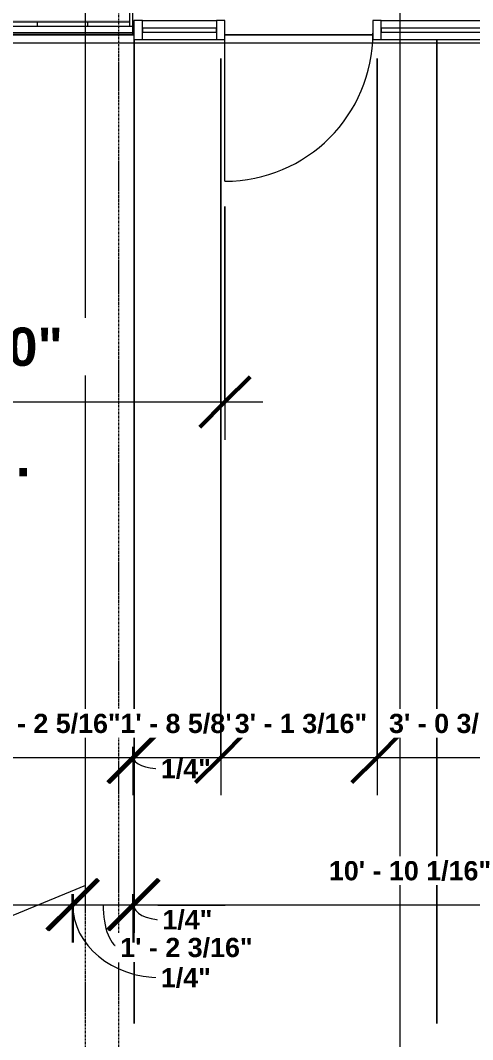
# Model space of a CAD drawing. Header units: inches. Extents: x 21592 to 24810, y -23179 to -20467.
# Drawn here: x 22783.9 to 22891.5, y -23037.8 to -22795.4 of the extents above; entities that cross this region are included whole.
import ezdxf

# ---------------------------------------------------------------- set-up
doc = ezdxf.new("R2010")
doc.units = ezdxf.units.IN
doc.header["$MEASUREMENT"] = 0
doc.linetypes.add('Grid Line 1_2_', pattern=[0.875, 0.5, -0.125, 0.125, -0.125])
for name, color, linetype, lineweight in [('A-ANNO-DIMS', 211, 'Continuous', 9), ('A-ANNO-DIMS-96', 211, 'Continuous', 9), ('A-DOOR', 31, 'Continuous', 20), ('A-GLAZ-CURT', 52, 'Continuous', 20), ('A-GLAZ-CWMG', 51, 'Continuous', 20), ('A-SITE-SWLK', 140, 'Continuous', 140), ('A-WALL', 113, 'Continuous', 20), ('A-WALL-PATT', 111, 'Continuous', 50), ('C-TOPO', 7, 'Continuous', 20), ('G-ANNO-SYMB', 111, 'Continuous', 9), ('L-SITE-WALL', 31, 'Continuous', 20), ('S-GRID', 1, 'Continuous', 9)]:
    doc.layers.add(name, color=color, linetype=linetype, lineweight=lineweight)
doc.styles.add('Arial_B', font='arialbd.ttf', dxfattribs={"height": 9.132806})
doc.styles.add('Arial_B_1', font='arialbd.ttf', dxfattribs={"height": 4.566403})
doc.dimstyles.new('OD_Dimension', dxfattribs={"dimscale": 12, "dimtxt": 9, "dimasz": 1, "dimexe": 0.75, "dimexo": 0.5, "dimgap": 0.5, "dimtad": 1, "dimdec": 4, "dimrnd": 0.0625, "dimzin": 3, "dimdsep": 46, "dimlunit": 4, "dimtxsty": 'Arial_B', "dimblk1": 'OBLIQUE', "dimblk2": 'OBLIQUE', "dimsah": 1, "dimcen": 0.09, "dimdle": 0.75, "dimazin": 0, "dimtfac": 1, "dimtdec": 4, "dimtix": 1, "dimtmove": 1, "dimatfit": 3, "dimfxl": 1, "dimtvp": 1, "dimtfill": 1, "dimfrac": 2, "dimtolj": 1, "dimtzin": 0, "dimlwd": 13, "dimlwe": 13, "dimarcsym": 2})
doc.dimstyles.new('OD_Dimension_1', dxfattribs={"dimscale": 12, "dimtxt": 9, "dimasz": 1, "dimexe": 0.75, "dimexo": 0.5, "dimgap": 0.5, "dimtad": 1, "dimdec": 4, "dimrnd": 0.0625, "dimzin": 3, "dimdsep": 46, "dimlunit": 4, "dimtxsty": 'Arial_B', "dimblk1": 'OBLIQUE', "dimblk2": 'OBLIQUE', "dimsah": 1, "dimcen": 0.09, "dimdle": 0.75, "dimazin": 0, "dimtfac": 1, "dimtdec": 4, "dimtix": 1, "dimtmove": 0, "dimatfit": 3, "dimfxl": 1, "dimtvp": 1, "dimtfill": 1, "dimfrac": 2, "dimtolj": 1, "dimtzin": 0, "dimlwd": 13, "dimlwe": 13, "dimarcsym": 2})
doc.dimstyles.new('OD_Dimension_2_1', dxfattribs={"dimscale": 12, "dimtxt": 4.5, "dimasz": 1, "dimexe": 0.75, "dimexo": 0.5, "dimgap": 0.375, "dimtad": 1, "dimdec": 4, "dimrnd": 0.0625, "dimzin": 3, "dimdsep": 46, "dimlunit": 4, "dimtxsty": 'Arial_B_1', "dimblk1": 'OBLIQUE', "dimblk2": 'OBLIQUE', "dimsah": 1, "dimcen": 0.09, "dimdle": 0.75, "dimazin": 0, "dimtfac": 1, "dimtdec": 4, "dimtix": 1, "dimtmove": 0, "dimatfit": 3, "dimfxl": 1, "dimtvp": 1, "dimtfill": 1, "dimfrac": 2, "dimtolj": 1, "dimtzin": 0, "dimlwd": 13, "dimlwe": 13, "dimarcsym": 2})
doc.dimstyles.new('OD_Dimension_2_2', dxfattribs={"dimscale": 12, "dimtxt": 4.5, "dimasz": 1, "dimexe": 0.75, "dimexo": 0.5, "dimgap": 0.375, "dimtad": 1, "dimdec": 4, "dimrnd": 0.0625, "dimzin": 3, "dimdsep": 46, "dimlunit": 4, "dimtxsty": 'Arial_B_1', "dimblk1": 'OBLIQUE', "dimblk2": 'OBLIQUE', "dimsah": 1, "dimcen": 0.09, "dimdle": 0.75, "dimazin": 0, "dimtfac": 1, "dimtdec": 4, "dimtix": 1, "dimtmove": 0, "dimatfit": 3, "dimfxl": 1, "dimtvp": 1, "dimtfill": 1, "dimfrac": 2, "dimtolj": 1, "dimtzin": 0, "dimlwd": 13, "dimlwe": 13, "dimarcsym": 2})
doc.dimstyles.new('OD_Dimension_2_4', dxfattribs={"dimscale": 12, "dimtxt": 4.5, "dimasz": 1, "dimexe": 0.75, "dimexo": 0.5, "dimgap": 0.375, "dimtad": 1, "dimdec": 4, "dimrnd": 0.0625, "dimzin": 3, "dimdsep": 46, "dimlunit": 4, "dimtxsty": 'Arial_B_1', "dimblk1": 'OBLIQUE', "dimblk2": 'OBLIQUE', "dimsah": 1, "dimcen": 0.09, "dimdle": 0.75, "dimazin": 0, "dimtfac": 1, "dimtdec": 4, "dimtix": 1, "dimtmove": 0, "dimatfit": 3, "dimfxl": 1, "dimtvp": 1, "dimtfill": 1, "dimfrac": 2, "dimtolj": 1, "dimtzin": 0, "dimlwd": 13, "dimlwe": 13, "dimarcsym": 2})
doc.dimstyles.new('OD_Dimension_2_5', dxfattribs={"dimscale": 12, "dimtxt": 4.5, "dimasz": 1, "dimexe": 0.75, "dimexo": 0.5, "dimgap": 0.375, "dimtad": 1, "dimdec": 4, "dimrnd": 0.0625, "dimzin": 3, "dimdsep": 46, "dimlunit": 4, "dimtxsty": 'Arial_B_1', "dimblk1": 'OBLIQUE', "dimblk2": 'OBLIQUE', "dimsah": 1, "dimcen": 0.09, "dimdle": 0.75, "dimazin": 0, "dimtfac": 1, "dimtdec": 4, "dimtix": 1, "dimtmove": 1, "dimatfit": 3, "dimfxl": 1, "dimtvp": 1, "dimtfill": 1, "dimfrac": 2, "dimtolj": 1, "dimtzin": 0, "dimlwd": 13, "dimlwe": 13, "dimarcsym": 2})

# ---------------------------------------------------------------- blocks, each defined once
blk = doc.blocks.new('Struct_Xcel_Sports Complex_rvt-1-Enlarged First Floor Plan _West_')
at = {"layer": 'L-SITE-WALL', "color": 43, "lineweight": 13}
for p, q in [((22810.95, -22798.8), (22652.4, -22798.8)), ((22867.77, -22798.8), (22832.58, -22798.8))]:
    blk.add_line(p, q, dxfattribs=at)
blk = doc.blocks.new('System Panel - INSULATED LOW-E GLAZING _SEE ELEVATIONS FOR U-FACTOR_ SHGC_ _ LT_-827433-Enlarged First Floor Plan _West_')
at = {"layer": 'A-GLAZ-CURT', "color": 7}
for p, q in [((17.09375, -0.25), (-17.09375, -0.25)), ((-17.09375, -0.25), (-17.09375, -1.25)), ((-17.09375, -1.25), (17.09375, -1.25)), ((17.09375, -1.25), (17.09375, -0.25))]:
    blk.add_line(p, q, dxfattribs=at)
at = {"layer": 'A-GLAZ-CURT', "color": 10, "lineweight": 13}
for p, q in [((-17.09375, -1.25), (-17.09375, -0.25)), ((17.09375, -0.25), (-17.09375, -0.25)), ((-17.09375, -1.25), (17.09375, -1.25)), ((17.09375, -0.25), (17.09375, -1.25))]:
    blk.add_line(p, q, dxfattribs=at)
blk = doc.blocks.new('Door_Single_Storefront - one-1371403-Enlarged First Floor Plan _West_')
at = {"layer": 'A-DOOR', "color": 43, "lineweight": 13}
blk.add_line((-17.59375, -35.1875), (-17.59375, 0), dxfattribs=at)
blk.add_arc((-17.59375, 0), 35.1875, 270, 0, dxfattribs=at)
blk = doc.blocks.new('System Panel - INSULATED LOW-E GLAZING _SEE ELEVATIONS FOR U-FACTOR_ SHGC_ _ LT_-1769663-Enlarged First Floor Plan _West_')
at = {"layer": 'A-GLAZ-CURT', "color": 7}
for p, q in [((8.81, -0.25), (-8.81, -0.25)), ((-8.81, -0.25), (-8.81, -1.25)), ((-8.81, -1.25), (8.81, -1.25)), ((8.81, -1.25), (8.81, -0.25))]:
    blk.add_line(p, q, dxfattribs=at)
at = {"layer": 'A-GLAZ-CURT', "color": 10, "lineweight": 13}
for p, q in [((-8.81, -1.25), (-8.81, -0.25)), ((8.81, -0.25), (-8.81, -0.25)), ((-8.81, -1.25), (8.81, -1.25)), ((8.81, -0.25), (8.81, -1.25))]:
    blk.add_line(p, q, dxfattribs=at)
blk = doc.blocks.new('Rectangular Mullion - Exterior 2_ x 4_5_-1305167-Enlarged First Floor Plan _West_')
at = {"layer": 'A-GLAZ-CWMG', "color": 43, "lineweight": 13}
for p, q in [((22869.77, -22795.43), (22903.95, -22795.43)), ((22869.77, -22799.93), (22903.95, -22799.93))]:
    blk.add_line(p, q, dxfattribs=at)
blk = doc.blocks.new('Rectangular Mullion - Exterior 2_ x 4_5_-1769661-Enlarged First Floor Plan _West_')
at = {"layer": 'A-GLAZ-CWMG', "color": 43, "lineweight": 13}
for p, q in [((22812.95, -22795.43), (22830.58, -22795.43)), ((22812.95, -22799.93), (22830.58, -22799.93))]:
    blk.add_line(p, q, dxfattribs=at)
blk = doc.blocks.new('Rectangular Mullion - Exterior 2_ x 4_5_-1142379-Enlarged First Floor Plan _West_')
at = {"layer": 'A-GLAZ-CWMG', "color": 7}
for p, q in [((-2, 3), (0, 3)), ((-2, -1.5), (-2, 3)), ((0, 3), (0, -1.5)), ((0, -1.5), (-2, -1.5))]:
    blk.add_line(p, q, dxfattribs=at)
blk = doc.blocks.new('Rectangular Mullion - Exterior 2_ x 4_5_-827464-Enlarged First Floor Plan _West_')
at = {"layer": 'A-GLAZ-CWMG', "color": 7}
for p, q in [((-1, 3), (1, 3)), ((-1, -1.5), (-1, 3)), ((1, 3), (1, -1.5)), ((1, -1.5), (-1, -1.5))]:
    blk.add_line(p, q, dxfattribs=at)
blk = doc.blocks.new('DIMBLOCK1-Enlarged First Floor Plan _West_')
at = {"layer": 'A-ANNO-DIMS-96', "lineweight": 13}
for p, q in [((22061.64, -22975.77), (22061.64, -23056.53)), ((22061.64, -23047.53), (22061.64, -22975.77)), ((22807.39, -23045.04), (22807.39, -23056.53)), ((22807.39, -23047.53), (22807.39, -23045.04)), ((22052.64, -23047.53), (22816.39, -23047.53))]:
    blk.add_line(p, q, dxfattribs=at)
at = {"layer": 'A-ANNO-DIMS-96', "lineweight": 50}
for p, q in [((22061.64, -23047.53), (22067.64, -23041.53)), ((22807.39, -23047.53), (22813.39, -23041.53)), ((22061.64, -23047.53), (22055.64, -23053.53)), ((22807.39, -23047.53), (22801.39, -23053.53))]:
    blk.add_line(p, q, dxfattribs=at)
at = {"layer": 'A-ANNO-DIMS-96', "lineweight": 13}
blk.add_ellipse((22465.02, -23047.53), major_axis=(30.5, 0), ratio=0.236231, start_param=1.570796, end_param=3.141593, dxfattribs=at)
at = {"layer": 'A-ANNO-DIMS-96', "color": 0, "lineweight": 13, "insert": (22404.02, -23035.76), "char_height": 9.1328, "width": 73.2, "attachment_point": 1, "line_spacing_factor": 0.938532, "style": 'Arial_B', "bg_fill": 3, "box_fill_scale": 1.25, "bg_fill_color": 0, "bg_fill_transparency": 0}
blk.add_mtext('62\' - 1 3/4"', dxfattribs=at)
blk = doc.blocks.new('_Oblique')
at = {"color": 0, "linetype": 'ByBlock', "lineweight": -2}
blk.add_line((-0.5, -0.5), (0.5, 0.5), dxfattribs=at)
blk = doc.blocks.new('DIMBLOCK23-Enlarged First Floor Plan _West_')
at = {"layer": 'A-ANNO-DIMS-96', "lineweight": 13}
for p, q in [((22832.58, -22839.62), (22832.58, -22895.12)), ((22832.58, -22886.12), (22832.58, -22839.62)), ((22712.58, -22883.63), (22712.58, -22895.12)), ((22712.58, -22886.12), (22712.58, -22883.63)), ((22703.58, -22886.12), (22841.58, -22886.12))]:
    blk.add_line(p, q, dxfattribs=at)
at = {"layer": 'A-ANNO-DIMS-96', "lineweight": 50}
for p, q in [((22712.58, -22886.12), (22718.58, -22880.12)), ((22832.58, -22886.12), (22838.58, -22880.12)), ((22712.58, -22886.12), (22706.58, -22892.12)), ((22832.58, -22886.12), (22826.58, -22892.12))]:
    blk.add_line(p, q, dxfattribs=at)
at = {"layer": 'A-ANNO-DIMS-96', "color": 0, "lineweight": 13, "char_height": 9.133, "attachment_point": 1, "line_spacing_factor": 0.938532, "style": 'Arial_B', "bg_fill": 3, "box_fill_scale": 1.25, "bg_fill_color": 0, "bg_fill_transparency": 0}
for s, insert, width in [('10\' - 0"', (22752.36, -22868.41), 48.5143), ('MIN.', (22759.43, -22894.7), 31.5429)]:
    blk.add_mtext(s, dxfattribs=dict(at, insert=insert, width=width))
blk = doc.blocks.new('DIMBLOCK92-Enlarged First Floor Plan _West_')
at = {"layer": 'A-ANNO-DIMS-96', "lineweight": 50}
for p, q in [((22772.39, -22970.65), (22778.39, -22964.65)), ((22810.7, -22970.65), (22816.7, -22964.65)), ((22772.39, -22970.65), (22766.39, -22976.65)), ((22810.7, -22970.65), (22804.7, -22976.65))]:
    blk.add_line(p, q, dxfattribs=at)
at = {"layer": 'A-ANNO-DIMS-96', "lineweight": 13}
for p, q in [((22772.39, -22968.16), (22772.39, -22979.65)), ((22772.39, -22970.65), (22772.39, -22968.16)), ((22810.7, -22968.16), (22810.7, -22979.65)), ((22810.7, -22970.65), (22810.7, -22968.16)), ((22772.39, -22970.65), (22810.7, -22970.65))]:
    blk.add_line(p, q, dxfattribs=at)
at = {"layer": 'A-ANNO-DIMS-96', "color": 0, "lineweight": 13, "insert": (22776.3, -22960.29), "char_height": 4.5664, "width": 36.6, "attachment_point": 1, "line_spacing_factor": 0.938532, "style": 'Arial_B_1', "bg_fill": 3, "box_fill_scale": 1.25, "bg_fill_color": 0, "bg_fill_transparency": 0}
blk.add_mtext('3\' - 2 5/16"', dxfattribs=at)
blk = doc.blocks.new('DIMBLOCK93-Enlarged First Floor Plan _West_')
at = {"layer": 'A-ANNO-DIMS-96', "lineweight": 50}
for p, q in [((22810.7, -22970.65), (22816.7, -22964.65)), ((22810.95, -22970.65), (22816.95, -22964.65)), ((22810.7, -22970.65), (22804.7, -22976.65)), ((22810.95, -22970.65), (22804.95, -22976.65))]:
    blk.add_line(p, q, dxfattribs=at)
at = {"layer": 'A-ANNO-DIMS-96', "lineweight": 13}
for p, q in [((22810.7, -22968.16), (22810.7, -22979.65)), ((22810.7, -22970.65), (22810.7, -22968.16)), ((22810.95, -22968.16), (22810.95, -22979.65)), ((22810.95, -22970.65), (22810.95, -22968.16)), ((22810.7, -22970.65), (22810.95, -22970.65))]:
    blk.add_line(p, q, dxfattribs=at)
blk.add_ellipse((22817.36, -22970.65), major_axis=(6.53, 0), ratio=0.414547, start_param=3.141593, end_param=4.712389, dxfattribs=at)
at = {"layer": 'A-ANNO-DIMS-96', "color": 0, "lineweight": 13, "insert": (22817.36, -22971.07), "char_height": 4.566, "width": 13.8, "attachment_point": 1, "line_spacing_factor": 0.938532, "style": 'Arial_B_1', "bg_fill": 3, "box_fill_scale": 1.25, "bg_fill_color": 0, "bg_fill_transparency": 0}
blk.add_mtext('1/4"', dxfattribs=at)
blk = doc.blocks.new('DIMBLOCK94-Enlarged First Floor Plan _West_')
at = {"layer": 'A-ANNO-DIMS-96', "lineweight": 13}
for p, q in [((22831.58, -22804.43), (22831.58, -22979.65)), ((22831.58, -22970.65), (22831.58, -22804.43)), ((22810.95, -22968.16), (22810.95, -22979.65)), ((22810.95, -22970.65), (22810.95, -22968.16)), ((22810.95, -22970.65), (22831.58, -22970.65))]:
    blk.add_line(p, q, dxfattribs=at)
at = {"layer": 'A-ANNO-DIMS-96', "lineweight": 50}
for p, q in [((22810.95, -22970.65), (22816.95, -22964.65)), ((22831.58, -22970.65), (22837.58, -22964.65)), ((22810.95, -22970.65), (22804.95, -22976.65)), ((22831.58, -22970.65), (22825.58, -22976.65))]:
    blk.add_line(p, q, dxfattribs=at)
at = {"layer": 'A-ANNO-DIMS-96', "color": 0, "lineweight": 13, "insert": (22807.73, -22960.29), "char_height": 4.5664, "width": 32.4857, "attachment_point": 1, "line_spacing_factor": 0.938532, "style": 'Arial_B_1', "bg_fill": 3, "box_fill_scale": 1.25, "bg_fill_color": 0, "bg_fill_transparency": 0}
blk.add_mtext('1\' - 8 5/8"', dxfattribs=at)
blk = doc.blocks.new('DIMBLOCK95-Enlarged First Floor Plan _West_')
at = {"layer": 'A-ANNO-DIMS-96', "lineweight": 13}
for p, q in [((22831.58, -22804.43), (22831.58, -22979.65)), ((22831.58, -22970.65), (22831.58, -22804.43)), ((22868.77, -22804.43), (22868.77, -22979.65)), ((22868.77, -22970.65), (22868.77, -22804.43)), ((22831.58, -22970.65), (22868.77, -22970.65))]:
    blk.add_line(p, q, dxfattribs=at)
at = {"layer": 'A-ANNO-DIMS-96', "lineweight": 50}
for p, q in [((22831.58, -22970.65), (22837.58, -22964.65)), ((22868.77, -22970.65), (22874.77, -22964.65)), ((22831.58, -22970.65), (22825.58, -22976.65)), ((22868.77, -22970.65), (22862.77, -22976.65))]:
    blk.add_line(p, q, dxfattribs=at)
at = {"layer": 'A-ANNO-DIMS-96', "color": 0, "lineweight": 13, "insert": (22834.92, -22960.29), "char_height": 4.5664, "width": 36.6, "attachment_point": 1, "line_spacing_factor": 0.938532, "style": 'Arial_B_1', "bg_fill": 3, "box_fill_scale": 1.25, "bg_fill_color": 0, "bg_fill_transparency": 0}
blk.add_mtext('3\' - 1 3/16"', dxfattribs=at)
blk = doc.blocks.new('DIMBLOCK96-Enlarged First Floor Plan _West_')
at = {"layer": 'A-ANNO-DIMS-96', "lineweight": 13}
for p, q in [((22868.77, -22804.43), (22868.77, -22979.65)), ((22868.77, -22970.65), (22868.77, -22804.43)), ((22904.95, -22804.43), (22904.95, -22979.65)), ((22904.95, -22970.65), (22904.95, -22804.43)), ((22868.77, -22970.65), (22904.95, -22970.65))]:
    blk.add_line(p, q, dxfattribs=at)
at = {"layer": 'A-ANNO-DIMS-96', "lineweight": 50}
for p, q in [((22868.77, -22970.65), (22874.77, -22964.65)), ((22904.95, -22970.65), (22910.95, -22964.65)), ((22868.77, -22970.65), (22862.77, -22976.65)), ((22904.95, -22970.65), (22898.95, -22976.65))]:
    blk.add_line(p, q, dxfattribs=at)
at = {"layer": 'A-ANNO-DIMS-96', "color": 0, "lineweight": 13, "insert": (22871.61, -22960.29), "char_height": 4.5664, "width": 36.6, "attachment_point": 1, "line_spacing_factor": 0.938532, "style": 'Arial_B_1', "bg_fill": 3, "box_fill_scale": 1.25, "bg_fill_color": 0, "bg_fill_transparency": 0}
blk.add_mtext('3\' - 0 3/16"', dxfattribs=at)
blk = doc.blocks.new('DIMBLOCK231-Enlarged First Floor Plan _West_')
at = {"layer": 'A-ANNO-DIMS-96', "lineweight": 50}
for p, q in [((22748.27, -23005.69), (22754.27, -22999.69)), ((22796.27, -23005.69), (22802.27, -22999.69)), ((22748.27, -23005.69), (22742.27, -23011.69)), ((22796.27, -23005.69), (22790.27, -23011.69))]:
    blk.add_line(p, q, dxfattribs=at)
at = {"layer": 'A-ANNO-DIMS-96', "lineweight": 13}
for p, q in [((22748.27, -23003.2), (22748.27, -23014.69)), ((22748.27, -23005.69), (22748.27, -23003.2)), ((22796.27, -23003.2), (22796.27, -23014.69)), ((22796.27, -23005.69), (22796.27, -23003.2)), ((22748.27, -23005.69), (22796.27, -23005.69))]:
    blk.add_line(p, q, dxfattribs=at)
at = {"layer": 'A-ANNO-DIMS-96', "color": 0, "lineweight": 13, "insert": (22763.87, -22995.33), "char_height": 4.566, "width": 20.1429, "attachment_point": 1, "line_spacing_factor": 0.938532, "style": 'Arial_B_1', "bg_fill": 3, "box_fill_scale": 1.25, "bg_fill_color": 0, "bg_fill_transparency": 0}
blk.add_mtext('4\' - 0"', dxfattribs=at)
blk = doc.blocks.new('DIMBLOCK232-Enlarged First Floor Plan _West_')
at = {"layer": 'A-ANNO-DIMS-96', "lineweight": 50}
for p, q in [((22796.27, -23005.69), (22802.27, -22999.69)), ((22796.52, -23005.69), (22802.52, -22999.69)), ((22796.27, -23005.69), (22790.27, -23011.69)), ((22796.52, -23005.69), (22790.52, -23011.69))]:
    blk.add_line(p, q, dxfattribs=at)
at = {"layer": 'A-ANNO-DIMS-96', "lineweight": 13}
for p, q in [((22796.27, -23003.2), (22796.27, -23014.69)), ((22796.27, -23005.69), (22796.27, -23003.2)), ((22796.52, -23003.2), (22796.52, -23014.69)), ((22796.52, -23005.69), (22796.52, -23003.2)), ((22796.27, -23005.69), (22796.52, -23005.69))]:
    blk.add_line(p, q, dxfattribs=at)
blk.add_ellipse((22817.35, -23005.69), major_axis=(20.96, 0), ratio=0.828091, start_param=3.141593, end_param=4.712389, dxfattribs=at)
at = {"layer": 'A-ANNO-DIMS-96', "color": 0, "lineweight": 13, "insert": (22817.35, -23020.77), "char_height": 4.566, "width": 13.8, "attachment_point": 1, "line_spacing_factor": 0.938532, "style": 'Arial_B_1', "bg_fill": 3, "box_fill_scale": 1.25, "bg_fill_color": 0, "bg_fill_transparency": 0}
blk.add_mtext('1/4"', dxfattribs=at)
blk = doc.blocks.new('DIMBLOCK233-Enlarged First Floor Plan _West_')
at = {"layer": 'A-ANNO-DIMS-96', "lineweight": 50}
for p, q in [((22796.52, -23005.69), (22802.52, -22999.69)), ((22810.7, -23005.69), (22816.7, -22999.69)), ((22796.52, -23005.69), (22790.52, -23011.69)), ((22810.7, -23005.69), (22804.7, -23011.69))]:
    blk.add_line(p, q, dxfattribs=at)
at = {"layer": 'A-ANNO-DIMS-96', "lineweight": 13}
for p, q in [((22796.52, -23003.2), (22796.52, -23014.69)), ((22796.52, -23005.69), (22796.52, -23003.2)), ((22810.7, -23003.2), (22810.7, -23014.69)), ((22810.7, -23005.69), (22810.7, -23003.2)), ((22796.52, -23005.69), (22810.7, -23005.69))]:
    blk.add_line(p, q, dxfattribs=at)
blk.add_ellipse((22807.68, -23005.69), major_axis=(0, 10.18), ratio=0.399745, start_param=1.570796, end_param=3.141593, dxfattribs=at)
at = {"layer": 'A-ANNO-DIMS-96', "color": 0, "lineweight": 13, "insert": (22807.68, -23013.58), "char_height": 4.5664, "width": 36.6, "attachment_point": 1, "line_spacing_factor": 0.938532, "style": 'Arial_B_1', "bg_fill": 3, "box_fill_scale": 1.25, "bg_fill_color": 0, "bg_fill_transparency": 0}
blk.add_mtext('1\' - 2 3/16"', dxfattribs=at)
blk = doc.blocks.new('DIMBLOCK234-Enlarged First Floor Plan _West_')
at = {"layer": 'A-ANNO-DIMS-96', "lineweight": 50}
for p, q in [((22810.7, -23005.69), (22816.7, -22999.69)), ((22810.95, -23005.69), (22816.95, -22999.69)), ((22810.7, -23005.69), (22804.7, -23011.69)), ((22810.95, -23005.69), (22804.95, -23011.69))]:
    blk.add_line(p, q, dxfattribs=at)
at = {"layer": 'A-ANNO-DIMS-96', "lineweight": 13}
for p, q in [((22810.7, -23003.2), (22810.7, -23014.69)), ((22810.7, -23005.69), (22810.7, -23003.2)), ((22810.95, -23003.2), (22810.95, -23014.69)), ((22810.95, -23005.69), (22810.95, -23003.2)), ((22810.7, -23005.69), (22810.95, -23005.69))]:
    blk.add_line(p, q, dxfattribs=at)
blk.add_ellipse((22817.71, -23005.69), major_axis=(6.88, 0), ratio=0.521677, start_param=3.141593, end_param=4.712389, dxfattribs=at)
at = {"layer": 'A-ANNO-DIMS-96', "color": 0, "lineweight": 13, "insert": (22817.71, -23006.99), "char_height": 4.566, "width": 13.8, "attachment_point": 1, "line_spacing_factor": 0.938532, "style": 'Arial_B_1', "bg_fill": 3, "box_fill_scale": 1.25, "bg_fill_color": 0, "bg_fill_transparency": 0}
blk.add_mtext('1/4"', dxfattribs=at)
blk = doc.blocks.new('DIMBLOCK235-Enlarged First Floor Plan _West_')
at = {"layer": 'A-ANNO-DIMS-96', "lineweight": 50}
for p, q in [((22810.95, -23005.69), (22816.95, -22999.69)), ((22941.02, -23005.69), (22947.02, -22999.69)), ((22810.95, -23005.69), (22804.95, -23011.69)), ((22941.02, -23005.69), (22935.02, -23011.69))]:
    blk.add_line(p, q, dxfattribs=at)
at = {"layer": 'A-ANNO-DIMS-96', "lineweight": 13}
for p, q in [((22810.95, -23003.2), (22810.95, -23014.69)), ((22810.95, -23005.69), (22810.95, -23003.2)), ((22941.02, -23003.2), (22941.02, -23014.69)), ((22941.02, -23005.69), (22941.02, -23003.2)), ((22810.95, -23005.69), (22941.02, -23005.69))]:
    blk.add_line(p, q, dxfattribs=at)
at = {"layer": 'A-ANNO-DIMS-96', "color": 0, "lineweight": 13, "insert": (22857.31, -22995.33), "char_height": 4.5664, "width": 44.8286, "attachment_point": 1, "line_spacing_factor": 0.938532, "style": 'Arial_B_1', "bg_fill": 3, "box_fill_scale": 1.25, "bg_fill_color": 0, "bg_fill_transparency": 0}
blk.add_mtext('10\' - 10 1/16"', dxfattribs=at)

msp = doc.modelspace()

# ---------------------------------------------------------------- hatches: boundary and pattern name
at = {"layer": 'A-WALL-PATT', "lineweight": 9}
h = msp.add_hatch(dxfattribs=at)
h.set_pattern_fill('FP_9', color=8, style=0, pattern_type=2)
h.set_pattern_definition([(0, (0, 0), (15.36, 3.84), [1.267, -10.253, 1.267, -10.253, -61.44]), (0, (0, 0), (15.36, 3.84), [-23.04, 1.267, -21.773, 1.267, -10.253, -26.88]), (0, (0, 0), (15.36, 3.84), [-57.6, 1.267, -6.413, 1.267, -17.933]), (120, (5.76, 1.92), (-11.00553755, 11.3821502), [1.267, -10.253, 1.267, -10.253, -61.44]), (120, (5.76, 1.92), (-11.00553755, 11.3821502), [-23.04, 1.267, -21.773, 1.267, -10.253, -26.88]), (120, (5.76, 1.92), (-11.00553755, 11.3821502), [-57.6, 1.267, -6.413, 1.267, -17.933]), (240, (7.68, 9.6), (-4.35446245, -15.2221502), [1.267, -10.253, 1.267, -10.253, -61.44]), (240, (7.68, 9.6), (-4.35446245, -15.2221502), [-23.04, 1.267, -21.773, 1.267, -10.253, -26.88]), (240, (7.68, 9.6), (-4.35446245, -15.2221502), [-57.6, 1.267, -6.413, 1.267, -17.933])])
h.paths.add_polyline_path([(22459.51523, -22795.80281), (22809.95273, -22795.80281), (22809.95273, -22795.30281), (22459.51523, -22795.30281)], flags=0)
h.paths.add_polyline_path([(22419.32773, -22795.80281), (22419.32773, -22795.30281), (22314.76523, -22795.30281), (22314.76523, -22795.80281), (22385.15814, -22795.80281)], flags=0)
h = msp.add_hatch(dxfattribs=at)
h.set_pattern_fill('FP_10', color=8, style=0, pattern_type=2)
h.set_pattern_definition([(0, (0, 0), (0, 12), []), (90, (0, 0), (-12, 7e-16), [])])
h.paths.add_polyline_path([(22329.56958, -22796.80281), (22419.32773, -22796.80281), (22419.32773, -22795.80281), (22314.76523, -22795.80281), (22314.76523, -22796.80281)], flags=0)
h.paths.add_polyline_path([(22459.51523, -22796.80281), (22809.95273, -22796.80281), (22809.95273, -22795.80281), (22459.51523, -22795.80281)], flags=0)

# ---------------------------------------------------------------- linework, layer by layer
at = {"layer": 'A-SITE-SWLK', "color": 43, "lineweight": 13}
for p, q in [((22811.01523, -23033.94747), (22811.01523, -22799.92781)), ((22883.01523, -23033.94747), (22883.01523, -22799.92781))]:
    msp.add_line(p, q, dxfattribs=at)
at = {"layer": 'A-WALL', "color": 7}
for p, q in [((22810.70273, -22798.61531), (22810.70273, -22786.55281)), ((22809.95273, -22796.80281), (22809.95273, -22787.30281)), ((22809.95273, -22795.80281), (22459.51523, -22795.80281)), ((22810.70273, -22796.80281), (22458.76523, -22796.80281)), ((22810.70273, -22798.30281), (22458.76523, -22798.30281)), ((22458.76523, -22798.61531), (22810.70273, -22798.61531))]:
    msp.add_line(p, q, dxfattribs=at)
at = {"layer": 'C-TOPO', "color": 43, "lineweight": 13}
for p, q in [((22832.57773, -22798.80322), (22867.76523, -22798.80322)), ((22867.76523, -22798.80322), (22832.57773, -22798.80322)), ((22811.01563, -23033.94747), (22811.01563, -22799.92781)), ((22811.01563, -22799.92781), (22811.01563, -23033.94747)), ((22883.01563, -22799.92781), (22883.01563, -23033.94747)), ((22883.01563, -23033.94747), (22883.01563, -22799.92781))]:
    msp.add_line(p, q, dxfattribs=at)
at = {"layer": 'G-ANNO-SYMB'}
msp.add_line((22874.1556, -21010.08493), (22874.1556, -23129.8711), dxfattribs=at)
at = {"layer": 'L-SITE-WALL', "color": 43, "lineweight": 13}
for p, q in [((22652.39722, -22798.80281), (22810.95273, -22798.80281)), ((22832.57773, -22798.80281), (22867.76523, -22798.80281)), ((24312.22821, -22800.80281), (22652.40428, -22800.80281))]:
    msp.add_line(p, q, dxfattribs=at)
at = {"layer": 'S-GRID', "linetype": 'Grid Line 1_2_'}
for p, q in [((22799.39023, -23001.14903), (22799.39023, -22458.60508)), ((22807.39023, -23049.14903), (22807.39023, -22458.60508)), ((22799.39023, -23082.6211), (22799.39023, -22542.60508))]:
    msp.add_line(p, q, dxfattribs=at)
at = {"layer": 'S-GRID'}
msp.add_line((22799.39023, -23001.14903), (22741.09373, -23025.14903), dxfattribs=at)

# ---------------------------------------------------------------- block references
at = {"layer": 'A-DOOR', "color": 43, "lineweight": 13}
msp.add_blockref('Door_Single_Storefront - one-1371403-Enlarged First Floor Plan _West_', (22850.17148, -22798.42781), dxfattribs=at)
at = {"layer": 'A-GLAZ-CURT', "color": 10, "lineweight": 13, "rotation": 180}
for name, p in [('System Panel - INSULATED LOW-E GLAZING _SEE ELEVATIONS FOR U-FACTOR_ SHGC_ _ LT_-1769663-Enlarged First Floor Plan _West_', (22821.76523, -22798.42781)), ('System Panel - INSULATED LOW-E GLAZING _SEE ELEVATIONS FOR U-FACTOR_ SHGC_ _ LT_-827433-Enlarged First Floor Plan _West_', (22886.85898, -22798.42781))]:
    msp.add_blockref(name, p, dxfattribs=at)
at = {"layer": 'A-GLAZ-CWMG', "color": 43, "lineweight": 13, "extrusion": (0, 0, -1)}
for name, p in [('Rectangular Mullion - Exterior 2_ x 4_5_-1142379-Enlarged First Floor Plan _West_', (-22810.95273, -22798.42781)), ('Rectangular Mullion - Exterior 2_ x 4_5_-827464-Enlarged First Floor Plan _West_', (-22831.57773, -22798.42781)), ('Rectangular Mullion - Exterior 2_ x 4_5_-827464-Enlarged First Floor Plan _West_', (-22868.76523, -22798.42781))]:
    msp.add_blockref(name, p, dxfattribs=at)
at = {"layer": 'A-GLAZ-CWMG', "color": 43, "lineweight": 13}
for name in ['Rectangular Mullion - Exterior 2_ x 4_5_-1769661-Enlarged First Floor Plan _West_', 'Rectangular Mullion - Exterior 2_ x 4_5_-1305167-Enlarged First Floor Plan _West_']:
    msp.add_blockref(name, (0, 0), dxfattribs=at)

# ---------------------------------------------------------------- next in the draw order: dimensions: what is measured, and where the dimension line sits
at = {"layer": 'A-ANNO-DIMS', "lineweight": 13}
dim = msp.add_linear_dim(base=(22832.57773, -22886.11758), p1=(22712.57773, -22877.6323), p2=(22832.57773, -22833.61531), text='<>\\XMIN.', dimstyle='OD_Dimension_1', override={"dimpost": '<>', "dimfxl": 127.818213}, dxfattribs=at)
dim.commit()
dim.dimension.update_dxf_attribs({"geometry": 'DIMBLOCK23-Enlarged First Floor Plan _West_', "text_midpoint": (22772.57773, -22886.11758)})
dim = msp.add_linear_dim(base=(22807.39023, -23047.52547), p1=(22061.64023, -22969.76788), p2=(22807.39023, -23039.04019), dimstyle='OD_Dimension', override={"dimpost": '<>', "dimfxl": 748.960423}, dxfattribs=at)
dim.commit()
dim.dimension.update_dxf_attribs({"geometry": 'DIMBLOCK1-Enlarged First Floor Plan _West_', "text_midpoint": (22440.61523, -23041.8476), "dimtype": 160})

# ---------------------------------------------------------------- next in the draw order: dimensions: what is measured, and where the dimension line sits
for base, p1, p2, override, picture, middle in [((22810.70273, -22970.64582), (22772.39023, -22962.16053), (22810.70273, -22962.16053), {"dimpost": '<>', "dimfxl": 38.3125}, 'DIMBLOCK92-Enlarged First Floor Plan _West_', (22791.54648, -22963.78474)), ((22796.26523, -23005.68557), (22748.26523, -22997.20029), (22796.26523, -22997.20029), {"dimpost": '<>', "dimfxl": 48}, 'DIMBLOCK231-Enlarged First Floor Plan _West_', (22772.26523, -22998.85409))]:
    dim = msp.add_linear_dim(base=base, p1=p1, p2=p2, dimstyle='OD_Dimension_2_4', override=override, dxfattribs=at)
    dim.commit()
    dim.dimension.update_dxf_attribs({"geometry": picture, "text_midpoint": middle})

# ---------------------------------------------------------------- next in the draw order: dimensions: what is measured, and where the dimension line sits
for base, p1, p2, picture, middle in [((22810.95273, -22970.64582), (22810.70273, -22962.16053), (22810.95273, -22962.16053), 'DIMBLOCK93-Enlarged First Floor Plan _West_', (22824.25848, -22974.1167)), ((22796.51523, -23005.68557), (22796.26523, -22997.20029), (22796.51523, -22997.20029), 'DIMBLOCK232-Enlarged First Floor Plan _West_', (22824.25441, -23023.80941))]:
    dim = msp.add_linear_dim(base=base, p1=p1, p2=p2, dimstyle='OD_Dimension_2_5', override={"dimpost": '<>', "dimfxl": 0.25}, dxfattribs=at)
    dim.commit()
    dim.dimension.update_dxf_attribs({"geometry": picture, "text_midpoint": middle, "dimtype": 160})

# ---------------------------------------------------------------- next in the draw order: dimensions: what is measured, and where the dimension line sits
dim = msp.add_linear_dim(base=(22831.57773, -22970.64582), p1=(22810.95273, -22962.16053), p2=(22831.57773, -22798.42781), dimstyle='OD_Dimension_2_1', override={"dimpost": '<>', "dimfxl": 165.026651}, dxfattribs=at)
dim.commit()
dim.dimension.update_dxf_attribs({"geometry": 'DIMBLOCK94-Enlarged First Floor Plan _West_', "text_midpoint": (22821.26523, -22963.78318)})
dim = msp.add_linear_dim(base=(22810.70273, -23005.68557), p1=(22796.51523, -22997.20029), p2=(22810.70273, -22997.20029), dimstyle='OD_Dimension_2_5', override={"dimpost": '<>', "dimfxl": 14.1875}, dxfattribs=at)
dim.commit()
dim.dimension.update_dxf_attribs({"geometry": 'DIMBLOCK233-Enlarged First Floor Plan _West_', "text_midpoint": (22825.97785, -23016.62784), "dimtype": 160})

# ---------------------------------------------------------------- next in the draw order: dimensions: what is measured, and where the dimension line sits
dim = msp.add_linear_dim(base=(22868.76523, -22970.64582), p1=(22831.57773, -22798.42781), p2=(22868.76523, -22798.42781), dimstyle='OD_Dimension_2_2', override={"dimpost": '<>', "dimfxl": 37.1875}, dxfattribs=at)
dim.commit()
dim.dimension.update_dxf_attribs({"geometry": 'DIMBLOCK95-Enlarged First Floor Plan _West_', "text_midpoint": (22850.17148, -22963.78474)})
dim = msp.add_linear_dim(base=(22810.95273, -23005.68557), p1=(22810.70273, -22997.20029), p2=(22810.95273, -22997.20029), dimstyle='OD_Dimension_2_5', override={"dimpost": '<>', "dimfxl": 0.25}, dxfattribs=at)
dim.commit()
dim.dimension.update_dxf_attribs({"geometry": 'DIMBLOCK234-Enlarged First Floor Plan _West_', "text_midpoint": (22824.60752, -23010.03818), "dimtype": 160})

# ---------------------------------------------------------------- next in the draw order: dimensions: what is measured, and where the dimension line sits
for base, p1, p2, dimstyle, override, picture, middle in [((22904.95273, -22970.64582), (22868.76523, -22798.42781), (22904.95273, -22798.42781), 'OD_Dimension_2_2', {"dimpost": '<>', "dimfxl": 36.1875}, 'DIMBLOCK96-Enlarged First Floor Plan _West_', (22886.85898, -22963.78474)), ((22941.01523, -23005.68557), (22810.95273, -22997.20029), (22941.01523, -22997.20029), 'OD_Dimension_2_4', {"dimpost": '<>', "dimfxl": 130.0625}, 'DIMBLOCK235-Enlarged First Floor Plan _West_', (22875.98398, -22998.8245))]:
    dim = msp.add_linear_dim(base=base, p1=p1, p2=p2, dimstyle=dimstyle, override=override, dxfattribs=at)
    dim.commit()
    dim.dimension.update_dxf_attribs({"geometry": picture, "text_midpoint": middle})

# ---------------------------------------------------------------- next in the draw order: block references
at = {"lineweight": 5}
msp.add_blockref('Struct_Xcel_Sports Complex_rvt-1-Enlarged First Floor Plan _West_', (0, 0), dxfattribs=at)

doc.saveas('drawing.dxf')
